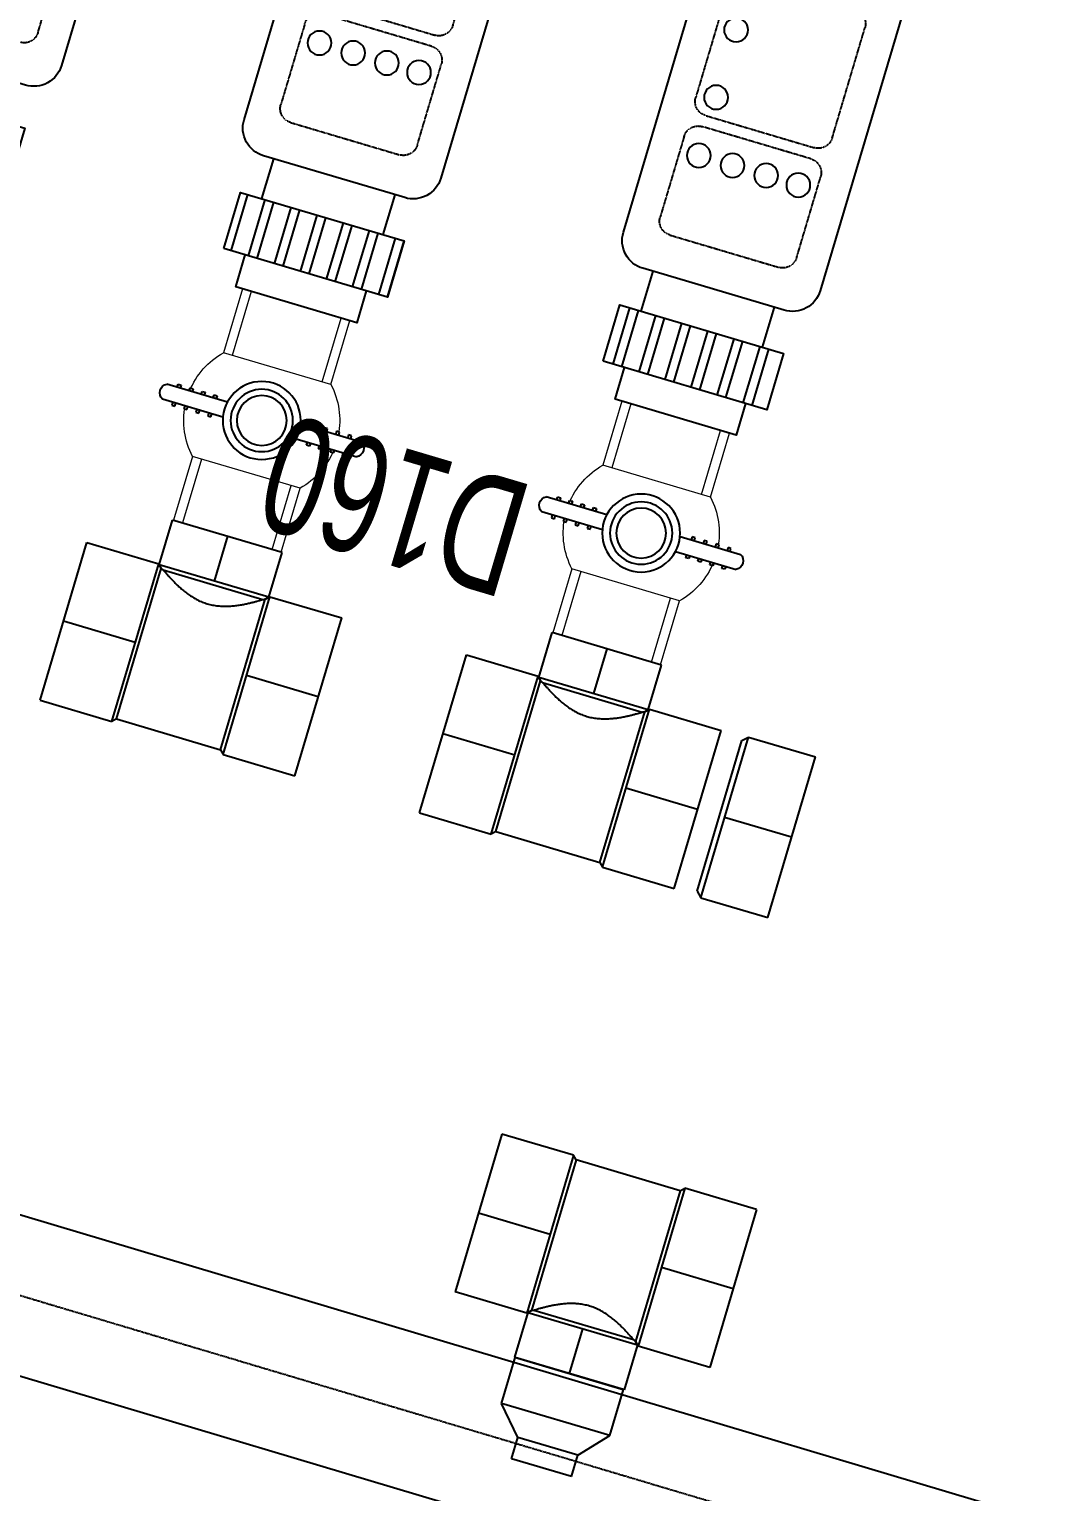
# Model space of a CAD drawing. Header units: millimetres. Extents: x -361340115 to 361596335, y -276742102 to 277032639.
# Drawn here: x 156610 to 157686, y 179766 to 181330 of the extents above; entities that cross this region are included whole.
import ezdxf

# ---------------------------------------------------------------- set-up
doc = ezdxf.new("R2010")
doc.units = ezdxf.units.MM
doc.header["$MEASUREMENT"] = 0
for name, pattern in [('4THFLR-ANEXWA$0$HIDDEN', [0.375, 0.25, -0.125]), ('CENTER', [2, 1.25, -0.25, 0.25, -0.25]), ('COLD_WATER', [10.5, 6.5, -2, 0, -2])]:
    doc.linetypes.add(name, pattern=pattern)
for name, color, linetype in [('A-WALL-PATT', 251, 'Continuous'), ('ME-PSF-PL-Equip', 1, 'Continuous'), ('MEP-H-N-CWATR-50CW', 3, 'COLD_WATER'), ('MEP-H-TXT25', 7, 'Continuous')]:
    doc.layers.add(name, color=color, linetype=linetype)
doc.layers.add('MEP', color=130, linetype='Continuous', plot=False)
doc.layers.add('VNP-ACCESSORIES', color=7, linetype='Continuous', lineweight=9)
doc.layers.add('VNP-VAVLE', color=255, linetype='Continuous', lineweight=13)
doc.styles.add('MEP-VN', font='uv-abc.shx', dxfattribs={"width": 0.7})

# ---------------------------------------------------------------- blocks, each defined once
blk = doc.blocks.new('TEE-150x100(SIDE)')
for p, q in [((-61, 87), (-61, 137)), ((-61, 137), (61, 137)), ((61, 87), (61, 137)), ((-62, 88), (-142, 88)), ((-142, -88), (-142, 88)), ((142, 88), (62, 88)), ((142, -88), (142, 88)), ((-62, -88), (-142, -88)), ((-58, -84), (-62, -88)), ((58, -84), (-58, -84)), ((58, -84), (62, -88)), ((142, -88), (62, -88))]:
    blk.add_line(p, q)
at = {"color": 8}
for p, q in [((0, 137), (0, 87)), ((-58, 84), (-62, 88)), ((-62, -88), (-62, 88)), ((-61, 87), (-58, 84)), ((-61, 87), (61, 87)), ((-58, -84), (-58, 84)), ((55.5, 83), (-55.5, 83)), ((58, 84), (62, 88)), ((61, 87), (58, 84)), ((58, -84), (58, 84)), ((62, -88), (62, 88)), ((-142, 0), (-62, 0)), ((62, 0), (142, 0))]:
    blk.add_line(p, q, dxfattribs=at)
for points, knots in [([(-55.5, 83), (-56, 83.2), (-56.3, 83.3), (-57.1, 83.6), (-57.5, 83.8), (-57.8, 83.9), (-57.9, 83.9), (-58, 84), (-58, 84), (-58, 84)], [5.732094, 5.732094, 5.732094, 5.732094, 9.131674, 9.131674, 13.697511, 13.697511, 15.98043, 15.98043, 18.263348, 18.263348, 18.263348, 18.263348]), ([(55.5, 83), (55.2, 82.8), (54.9, 82.6), (53.9, 81.9), (53.2, 81.5), (51.8, 80.5), (51, 80), (49.2, 78.9), (48.2, 78.3), (46.1, 77), (45, 76.4), (42.7, 75), (41.5, 74.4), (39.1, 73), (37.7, 72.3), (35, 70.9), (33.5, 70.2), (30.5, 68.8), (28.9, 68.1), (25.6, 66.8), (23.9, 66.1), (20.4, 65), (18.6, 64.4), (15, 63.5), (13.2, 63.1), (9.4, 62.4), (7.5, 62.1), (3.8, 61.8), (1.9, 61.7), (-1.9, 61.7), (-3.8, 61.8), (-7.5, 62.1), (-9.4, 62.4), (-13.2, 63.1), (-15, 63.5), (-18.6, 64.4), (-20.4, 65), (-23.9, 66.1), (-25.6, 66.8), (-28.9, 68.1), (-30.5, 68.8), (-33.5, 70.2), (-35, 70.9), (-37.7, 72.3), (-39.1, 73), (-41.5, 74.4), (-42.7, 75), (-45, 76.4), (-46.1, 77), (-48.2, 78.3), (-49.2, 78.9), (-51, 80), (-51.8, 80.5), (-53.2, 81.5), (-53.9, 81.9), (-54.9, 82.6), (-55.2, 82.8), (-55.5, 83)], [102.431559, 102.431559, 102.431559, 102.431559, 106.337964, 106.337964, 111.906039, 111.906039, 117.474113, 117.474113, 123.042187, 123.042187, 128.610262, 128.610262, 134.178336, 134.178336, 139.814479, 139.814479, 145.450623, 145.450623, 151.086766, 151.086766, 156.722909, 156.722909, 162.359053, 162.359053, 167.995196, 167.995196, 173.631339, 173.631339, 179.267482, 179.267482, 184.903626, 184.903626, 190.539769, 190.539769, 196.175912, 196.175912, 201.812056, 201.812056, 207.448199, 207.448199, 213.084342, 213.084342, 218.720486, 218.720486, 224.356629, 224.356629, 229.924703, 229.924703, 235.492778, 235.492778, 241.060852, 241.060852, 246.628926, 246.628926, 252.197001, 252.197001, 256.103406, 256.103406, 256.103406, 256.103406]), ([(58, 84), (58, 84), (58, 84), (57.9, 83.9), (57.8, 83.9), (57.5, 83.8), (57.1, 83.6), (56.3, 83.3), (56, 83.2), (55.5, 83)], [18.263348, 18.263348, 18.263348, 18.263348, 20.546267, 20.546267, 22.829185, 22.829185, 27.395022, 27.395022, 30.794602, 30.794602, 30.794602, 30.794602])]:
    blk.add_open_spline(points, degree=3, knots=knots, dxfattribs=at)
blk = doc.blocks.new('TEE-150x100(DNHAT)')
blk.add_blockref('TEE-150x100(SIDE)', (0, 0))
blk = doc.blocks.new('RED-100x50(SIDE)DN')
for p, q in [((0, -60.5), (0, 60.5)), ((51.3, 60.5), (0, 60.5)), ((81.3, 33.5), (51.3, 60.5)), ((105, 33.5), (81.3, 33.5)), ((105, -33.5), (105, 33.5)), ((81.3, -33.5), (51.3, -60.5)), ((105, -33.5), (81.3, -33.5)), ((51.3, -60.5), (0, -60.5))]:
    blk.add_line(p, q)
at = {"color": 8}
for p, q in [((51.3, -60.5), (51.3, 60.5)), ((81.3, -33.5), (81.3, 33.5))]:
    blk.add_line(p, q, dxfattribs=at)
blk = doc.blocks.new('RED100X50DN')
blk.add_blockref('RED-100x50(SIDE)DN', (0, 0))
blk = doc.blocks.new('A$C596E1169')
at = {"rotation": 90}
blk.add_blockref('TEE-150x100(DNHAT)', (1058.1, 1, 0), dxfattribs=at)
at = {"color": 4, "rotation": 180}
blk.add_blockref('RED100X50DN', (921.1, 1, 0), dxfattribs=at)
blk = doc.blocks.new('CHUP ONG')
for p, q in [((2103594.91, -645352.17), (2103554.91, -645352.17)), ((2103554.91, -645352.17), (2103554.91, -645448.17)), ((2103597.91, -645445.17), (2103594.91, -645448.17)), ((2103594.91, -645448.17), (2103554.91, -645448.17))]:
    blk.add_line(p, q)
at = {"color": 8}
for p, q in [((2103597.91, -645355.17), (2103594.91, -645352.17)), ((2103597.91, -645355.17), (2103594.91, -645352.17)), ((2103594.91, -645352.17), (2103594.91, -645448.17)), ((2103597.91, -645355.17), (2103597.91, -645445.17)), ((2103554.91, -645400.17), (2103594.91, -645400.17))]:
    blk.add_line(p, q, dxfattribs=at)
blk = doc.blocks.new('A$C6D401C14')
h = blk.add_hatch()
h.set_pattern_fill('ANSI32', color=256, scale=77.427158, angle=495)
h.set_pattern_definition([(180, (-302162.83, -36695.07), (-3e-14, -29.035184), []), (180, (-302172.51, -36685.39), (-3e-14, -29.035184), [])])
h.paths.add_polyline_path([(-425.3, 90.6), (-362.5, 90.6), (-362.5, -91.7), (-425.3, -91.7)])
h = blk.add_hatch()
h.set_pattern_fill('ANSI32', color=256, scale=77.427158, angle=495)
h.set_pattern_definition([(180, (-302885.216, -36695.07), (-3e-14, -29.035184), []), (180, (-302894.894, -36685.39), (-3e-14, -29.035184), [])])
h.paths.add_polyline_path([(297.1, 90.6), (359.9, 90.6), (359.9, -91.7), (297.1, -91.7)])
blk.add_lwpolyline([(221.6, 109.2), (-242.3, 109.2, 0.414214), (-273.3, 78.2), (-273.3, -79.3, 0.414214), (-242.3, -110.3), (221.6, -110.3, 0.414214), (252.6, -79.3), (252.6, 78.2, 0.414214)], format="xyb", close=True)
for points in [[(-362.5, 90.6), (-425.3, 90.6), (-425.3, -91.7), (-362.5, -91.7)], [(359.9, 90.6), (297.1, 90.6), (297.1, -91.7), (359.9, -91.7)]]:
    blk.add_lwpolyline(points, close=True)
for points in [[(-425.3, 66.9), (-459.2, 66.9), (-459.2, -68.1), (-425.3, -68.1)], [(-273.3, 66.9), (-362.5, 66.9)], [(297.1, 66.9), (252.6, 66.9)], [(359.9, -68.1), (395.4, -68.1), (395.4, 66.9), (359.9, 66.9)], [(-362.5, -68.1), (-273.3, -68.1)], [(252.6, -68.1), (297.1, -68.1)]]:
    blk.add_lwpolyline(points)
at = {"linetype": '4THFLR-ANEXWA$0$HIDDEN', "ltscale": 0.5}
for points in [[(-190.2, 76.1), (-100.1, 76.1, -0.414214), (-84.7, 60.6), (-84.7, -60.6, -0.414214), (-100.1, -76.1), (-190.2, -76.1, -0.414214), (-205.6, -60.6), (-205.6, 60.6, -0.414214)], [(76.9, -60.6, -0.414214), (61.4, -76.1), (-61.4, -76.1, -0.414214), (-76.9, -60.6), (-76.9, 60.6, -0.414214), (-61.4, 76.1), (61.4, 76.1, -0.414214), (76.9, 60.6)], [(104.8, 76.1), (194.8, 76.1, -0.414214), (210.3, 60.6), (210.3, -60.6, -0.414214), (194.8, -76.1), (104.8, -76.1, -0.414214), (89.3, -60.6), (89.3, 60.6, -0.414214)]]:
    blk.add_lwpolyline(points, format="xyb", close=True, dxfattribs=at)
for centre in [(-180, 55.3), (-138.1, 55.3), (-56, 55.3), (-20.1, 55.3), (55.1, 55.3), (120, 55.3), (120, 17.7), (120, -19.9), (120, -55.7)]:
    blk.add_circle(centre, 12.8)
blk = doc.blocks.new('MB VAN')
at = {"layer": 'ME-PSF-PL-Equip'}
for p, q in [((229017.45, 37943.64), (228976.95, 37943.64)), ((228983.95, 37943.64), (228983.95, 37945.64)), ((228983.95, 37945.64), (228985.95, 37945.64)), ((228985.95, 37945.64), (228985.95, 37943.64)), ((228991.95, 37943.64), (228991.95, 37945.64)), ((228991.95, 37945.64), (228993.95, 37945.64)), ((228993.95, 37945.64), (228993.95, 37943.64)), ((228999.95, 37943.64), (228999.95, 37945.64)), ((228999.95, 37945.64), (229001.95, 37945.64)), ((229001.95, 37945.64), (229001.95, 37943.64)), ((229007.95, 37943.64), (229007.95, 37945.64)), ((229007.95, 37945.64), (229009.95, 37945.64)), ((229009.95, 37945.64), (229009.95, 37943.64)), ((229066.44, 37943.64), (229106.95, 37943.64)), ((229075.95, 37945.64), (229073.95, 37945.64)), ((229073.95, 37945.64), (229073.95, 37943.64)), ((229075.95, 37943.64), (229075.95, 37945.64)), ((229083.95, 37945.64), (229081.95, 37945.64)), ((229081.95, 37945.64), (229081.95, 37943.64)), ((229083.95, 37943.64), (229083.95, 37945.64)), ((229091.95, 37945.64), (229089.95, 37945.64)), ((229089.95, 37945.64), (229089.95, 37943.64)), ((229091.95, 37943.64), (229091.95, 37945.64)), ((229099.95, 37945.64), (229097.95, 37945.64)), ((229097.95, 37945.64), (229097.95, 37943.64)), ((229099.95, 37943.64), (229099.95, 37945.64)), ((229017.45, 37933.64), (228976.95, 37933.64)), ((228983.95, 37933.64), (228983.95, 37931.64)), ((228983.95, 37931.64), (228985.95, 37931.64)), ((228985.95, 37931.64), (228985.95, 37933.64)), ((228991.95, 37933.64), (228991.95, 37931.64)), ((228991.95, 37931.64), (228993.95, 37931.64)), ((228993.95, 37931.64), (228993.95, 37933.64)), ((228999.95, 37933.64), (228999.95, 37931.64)), ((228999.95, 37931.64), (229001.95, 37931.64)), ((229001.95, 37931.64), (229001.95, 37933.64)), ((229007.95, 37933.64), (229007.95, 37931.64)), ((229007.95, 37931.64), (229009.95, 37931.64)), ((229009.95, 37931.64), (229009.95, 37933.64)), ((229066.44, 37933.64), (229106.95, 37933.64)), ((229073.95, 37931.64), (229073.95, 37933.64)), ((229075.95, 37931.64), (229073.95, 37931.64)), ((229075.95, 37933.64), (229075.95, 37931.64)), ((229081.95, 37931.64), (229081.95, 37933.64)), ((229083.95, 37931.64), (229081.95, 37931.64)), ((229083.95, 37933.64), (229083.95, 37931.64)), ((229089.95, 37931.64), (229089.95, 37933.64)), ((229091.95, 37931.64), (229089.95, 37931.64)), ((229091.95, 37933.64), (229091.95, 37931.64)), ((229097.95, 37931.64), (229097.95, 37933.64)), ((229099.95, 37931.64), (229097.95, 37931.64)), ((229099.95, 37933.64), (229099.95, 37931.64))]:
    blk.add_line(p, q, dxfattribs=at)
for radius in [25, 20, 16]:
    blk.add_circle((229041.95, 37938.64), radius, dxfattribs=at)
for centre, start, end in [((228979.61, 37938.64), 118.07249, 241.92751), ((229104.28, 37938.64), 298.07249, 61.92751)]:
    blk.add_arc(centre, 5.67, start, end, dxfattribs=at)
at = {"layer": 'VNP-ACCESSORIES'}
for p, q in [((229005.95, 37973.33), (229005.95, 38016.14)), ((229005.95, 38016.14), (229011.95, 38016.14)), ((229005.95, 38016.14), (229077.95, 38016.14)), ((229011.95, 38016.14), (229071.95, 38016.14)), ((229077.95, 38016.14), (229077.95, 37973.33)), ((229005.95, 37973.33), (229077.95, 37973.33)), ((229005.95, 37861.14), (229005.95, 37903.94)), ((229005.95, 37903.94), (229077.95, 37903.94)), ((229077.95, 37903.94), (229077.95, 37861.14)), ((229005.95, 37861.14), (229011.95, 37861.14)), ((229071.95, 37861.14), (229011.95, 37861.14)), ((229071.95, 37861.14), (229077.95, 37861.14))]:
    blk.add_line(p, q, dxfattribs=at)
for start, end in [(136.05448, 174.26083), (5.73917, 43.94552), (185.73917, 223.94552), (316.05448, 354.26083)]:
    blk.add_arc((229041.95, 37938.64), 50, start, end, dxfattribs=at)
at = {"layer": 'VNP-VAVLE'}
for p, q in [((229011.95, 37973.33), (229011.95, 38016.14)), ((229071.95, 38016.14), (229071.95, 37973.33)), ((229011.95, 37861.14), (229011.95, 37903.94)), ((229071.95, 37903.94), (229071.95, 37861.14))]:
    blk.add_line(p, q, dxfattribs=at)
blk = doc.blocks.new('*U344')
at = {"layer": 'VNP-VAVLE'}
blk.add_blockref('MB VAN', (-752565, 2702396.39), dxfattribs=at)
blk = doc.blocks.new('A$C20C05768')
at = {"linetype": '4THFLR-ANEXWA$0$HIDDEN', "ltscale": 0.5}
for p in [(854.5, 1093.1), (854.5, 670.2), (854.5, 247.3)]:
    blk.add_blockref('A$C6D401C14', p, dxfattribs=at)
at = {"rotation": 90}
for p in [(1645.2, 669.7), (1645.2, 246.7)]:
    blk.add_blockref('TEE-150x100(DNHAT)', p, dxfattribs=at)
at = {"xscale": -1.866666666666667, "yscale": 1.866666666666667, "zscale": 1.866666666666667, "rotation": 270}
blk.add_blockref('CHUP ONG', (1206392.2, -3926635.8), dxfattribs=at)
at = {"layer": 'VNP-VAVLE', "xscale": 1.666666666666667, "yscale": 1.666666666666667, "zscale": 1.666666666666667, "rotation": 90}
for p in [(4568604.1, 873208.1), (4568604.1, 872785.1)]:
    blk.add_blockref('*U344', p, dxfattribs=at)
blk = doc.blocks.new('RKWEWE')
at = {"layer": 'MEP-H-N-CWATR-50CW', "linetype": 'ByBlock', "extrusion": (-4.61564e-07, -1.55959e-06, 1)}
for p, q in [((161056.8, 178731, 0), (153867.1, 180877.8, 0)), ((161009.8, 178572.8, 0), (153820.2, 180719.6, 0))]:
    blk.add_line(p, q, dxfattribs=at)
at = {"layer": 'MEP-H-N-CWATR-50CW', "color": 8, "linetype": 'CENTER', "extrusion": (-4.61564e-07, -1.55959e-06, 1)}
blk.add_line((161033.3, 178651.9, 0), (153843.7, 180798.7, 0), dxfattribs=at)
at = {"extrusion": (-4.61564e-07, -1.55959e-06, 1), "xscale": -1, "rotation": 73.4650042676284}
blk.add_blockref('A$C20C05768', (157893.1, 182042.9, -0.4), dxfattribs=at)
at = {"ltscale": 100, "extrusion": (-4.61564e-07, -1.55959e-06, 1), "xscale": -1, "rotation": 253.4854083594268}
blk.add_blockref('A$C596E1169', (156924.6, 179009.5, -0.4), dxfattribs=at)
at = {"layer": 'MEP-H-TXT25', "color": 7, "extrusion": (-4.61564e-07, -1.55959e-06, 1), "style": 'MEP-VN', "width": 0.7}
blk.add_text('D160', height=125, rotation=163.4649, dxfattribs=at).set_placement((157151.6, 180840.7, -0.5))
blk = doc.blocks.new('A$Cd3fdeb23')
blk.add_blockref('RKWEWE', (-181388.2, -20650, 0))

msp = doc.modelspace()

# ---------------------------------------------------------------- hatches: boundary and pattern name
at = {"layer": 'A-WALL-PATT', "transparency": 33554618}
h = msp.add_hatch(dxfattribs=at)
h.set_pattern_fill('ANSI31', color=256, scale=2000, angle=-61)
h.paths.add_polyline_path([(154266.9, 136317.4), (153710, 134346.3), (157445.5, 133290.8), (159381.1, 140141), (156087, 141071.8), (157507.1, 146096.4), (156055, 146506.7), (156585.3, 148383.3), (158037.1, 147973.1), (162300.5, 163060.8), (160859.1, 163484.9), (161394, 165360.2), (162830.8, 164937.4), (167892.2, 182849.6), (165429.7, 183545.4), (165425.6, 183547.1), (163697.9, 184035.3), (151765.5, 141824.4), (142527.3, 144434.9), (141275.6, 139988.4)])
edge = h.paths.add_edge_path(flags=16)
edge.add_line((165425.5, 183546.6), (164955.1, 181881.8))
edge.add_line((164955.1, 181881.8), (165917.4, 181609.9))
edge.add_line((165917.4, 181609.9), (166387.8, 183274.7))
h.paths.add_polyline_path([(160725.4, 166913.4), (161687.8, 166641.5), (161190.2, 164880.4), (160227.8, 165152.3)], flags=16)
h.paths.add_polyline_path([(155994, 150169), (156956.3, 149897.1), (156458.7, 148136.1), (155496.4, 148408)], flags=16)

# ---------------------------------------------------------------- next in the draw order: block references
at = {"layer": 'MEP'}
msp.add_blockref('A$Cd3fdeb23', (181388.2, 20650, 0), dxfattribs=at)

doc.saveas('drawing.dxf')
